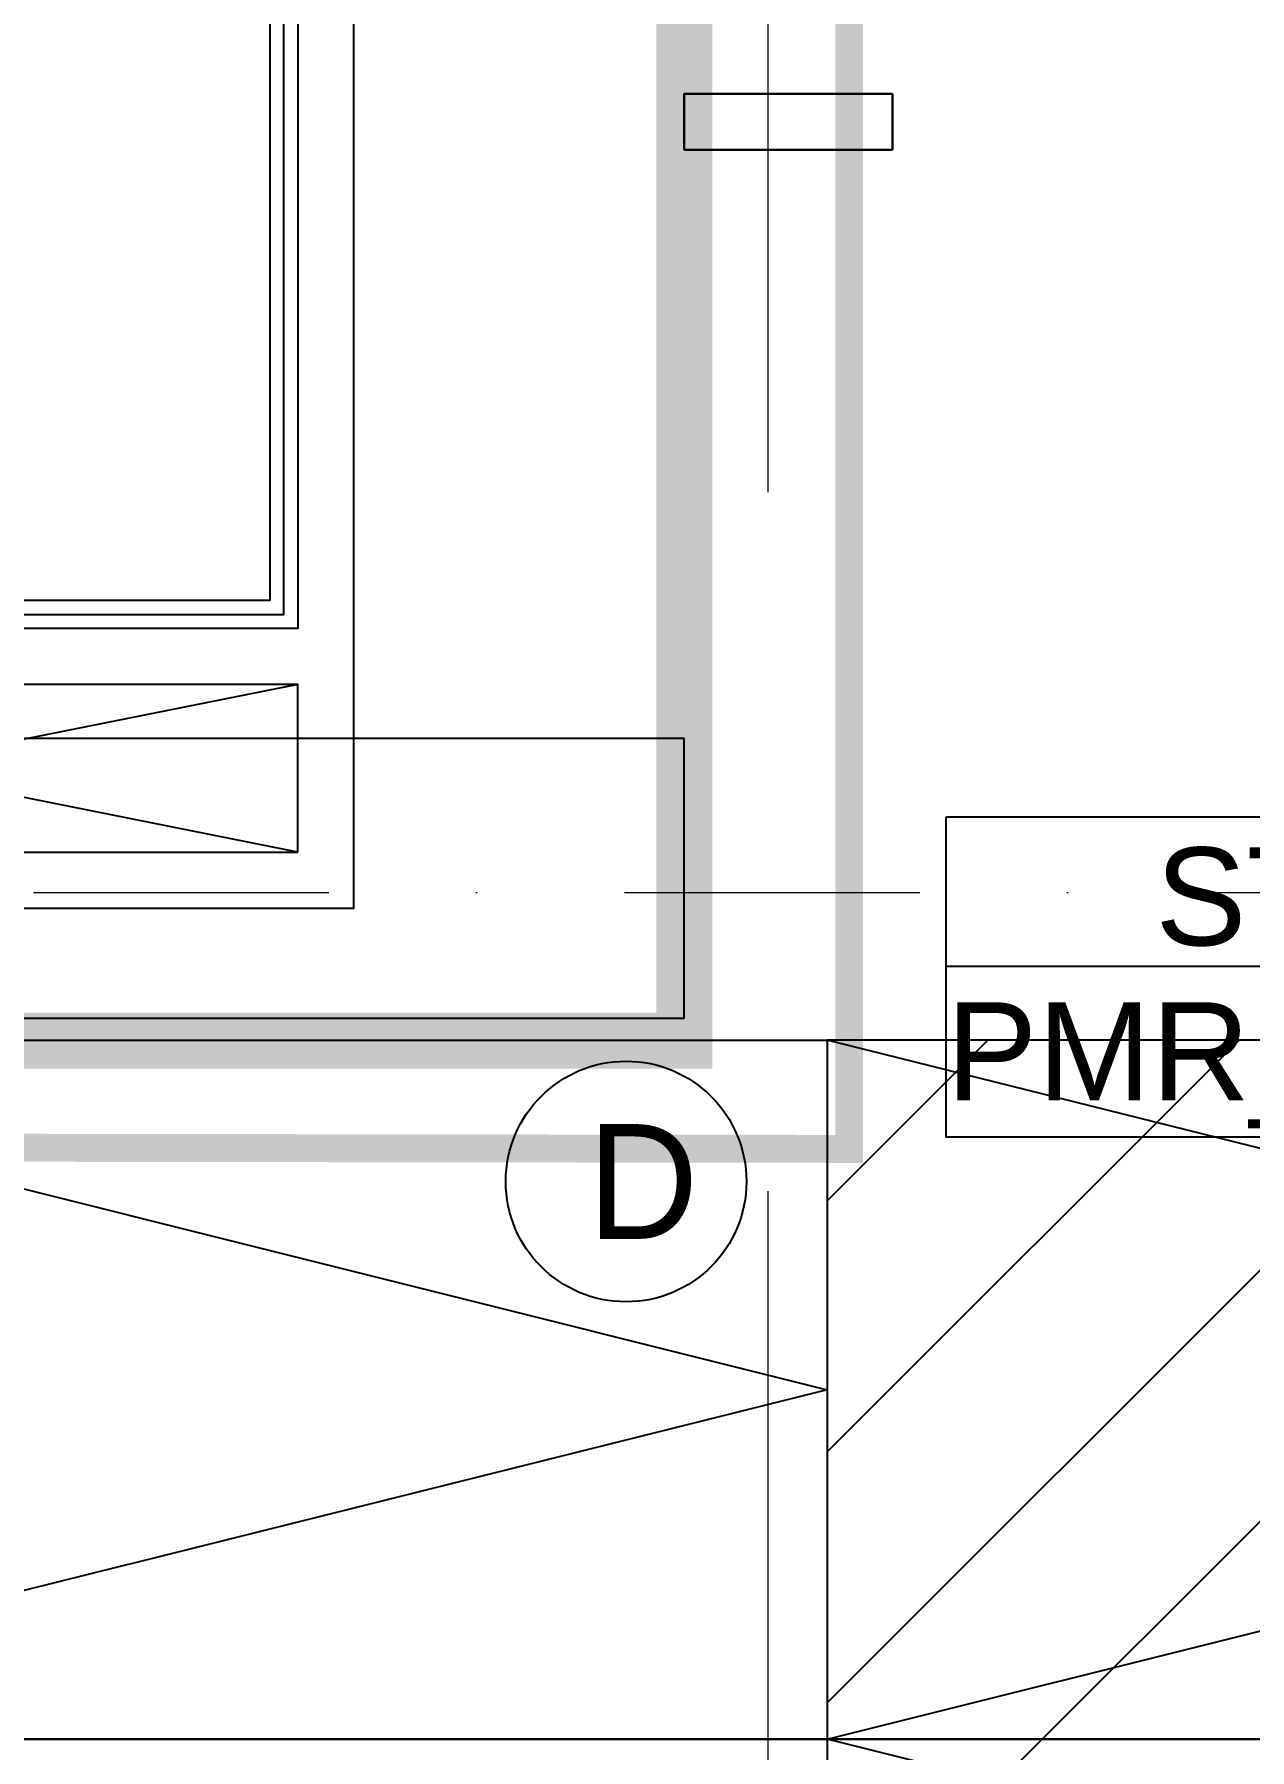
# Model space of a CAD drawing. Header units: millimetres. Extents: x 2509692 to 6766201, y 361130 to 898117.
# Drawn here: x 2629352 to 2633698, y 809327 to 815462 of the extents above; entities that cross this region are included whole.
import ezdxf

# ---------------------------------------------------------------- set-up
doc = ezdxf.new("R2010")
doc.units = ezdxf.units.MM
doc.header["$LTSCALE"] = 100
for name, pattern in [('DASHDOT', [1, 0.5, -0.25, 0, -0.25]), ('HIDDEN', [0.375, 0.25, -0.125]), ('PAMIR A_GROUND FLOOR GRID$0$( Dashed )', [0.75, 0.5, -0.25]), ('PAMIR A_GROUND FLOOR GRID$0$ACAD_ISO05W100', [33, 24, -3, 0, -3, 0, -3]), ('PAMIR A_GROUND FLOOR GRID$0$CMP LANDSUBDIVISION$0$ACAD_ISO12W100', [21, 12, -3, 0, -3, 0, -3]), ('PAMIR A_GROUND FLOOR GRID$0$DGN Style 4', [21.13840796741298, 10.56260235723322, -5.281301178616609, 0.01320325294654152, -5.281301178616609])]:
    doc.linetypes.add(name, pattern=pattern)
doc.layers.get('0').update_dxf_attribs({"color": 8})
for name, color, linetype in [('4 WHEELER', 8, 'Continuous'), ('4 wheeler jockey', 8, 'Continuous'), ('4 WHEELER-RefEdit0', 8, 'Continuous'), ('A-PARKING STACH-2', 8, 'Continuous'), ('A_Cross Reference', 8, 'Continuous'), ('A_CUTOUT', 8, 'Continuous'), ('A_PARKING TEXT', 8, 'Continuous'), ('A_STAIRCASE DIM', 8, 'Continuous'), ('A_STAIRCASE RAILING', 8, 'Continuous'), ('A_STAIRCASE WALL', 8, 'Continuous'), ('A_wall', 8, 'Continuous'), ('DOUBLE  STACK', 8, 'Continuous'), ('DRIVEWAY', 8, 'HIDDEN'), ('GLASS EDGE', 8, 'Continuous'), ('PAMIR A_GROUND FLOOR GRID$0$CMP LANDSUBDIVISION$0$MP-PROP-ASSET LINE', 8, 'PAMIR A_GROUND FLOOR GRID$0$CMP LANDSUBDIVISION$0$ACAD_ISO12W100')]:
    doc.layers.add(name, color=color, linetype=linetype)
for name, color, linetype, lineweight in [('A-WALL', 8, 'Continuous', 30), ('AC-ZONING LINE', 8, 'Continuous', 15), ('CLOUD REFERNCE', 8, 'Continuous', 0), ('HACTH', 8, 'Continuous', 5), ('PAMIR A_GROUND FLOOR GRID$0$A_GRID 8.4 x 8.4 MT.', 8, 'PAMIR A_GROUND FLOOR GRID$0$DGN Style 4', 0), ('PAMIR A_GROUND FLOOR GRID$0$CMP LANDSUBDIVISION$0$MP-BASEMENT LIN', 8, 'PAMIR A_GROUND FLOOR GRID$0$ACAD_ISO05W100', 20)]:
    doc.layers.add(name, color=color, linetype=linetype, lineweight=lineweight)
doc.styles.get("Standard").update_dxf_attribs({"font": 'arial.ttf'})
doc.styles.add('X-REF_HVAC_Basement 02$0$X-REF_HVAC_Basement 02$0$acdim', font='romans.shx', dxfattribs={"height": 150})
pattern_1 = [(0, (-3035710.225486687, -862793.3745637138), (0, 6.985), [5.08, -1.905]), (90, (-3035710.225486687, -862793.3745637138), (-6.985, 4.277078946022131e-16), [5.08, -1.905])]

# ---------------------------------------------------------------- blocks, each defined once
blk = doc.blocks.new('CAR PARKING 2500X5000')
at = {"layer": '4 WHEELER-RefEdit0', "linetype": 'ByBlock', "lineweight": -2, "ltscale": 0.5}
blk.add_lwpolyline([(-2500, 0), (0, 0), (0, -5000), (-2500, -5000)], close=True, dxfattribs=at)
blk.add_lwpolyline([(-2500, -5000), (-1250, 0), (0, -5000)], dxfattribs=at)
blk = doc.blocks.new('qdfesw')
at = {"layer": '4 wheeler jockey', "linetype": 'ByBlock', "lineweight": -2, "ltscale": 0.5}
blk.add_lwpolyline([(2705605.741643774, 1306841.816086759), (2708105.741643774, 1306841.816086759), (2708105.741643774, 1311841.816086759), (2705605.741643774, 1311841.816086759)], close=True, dxfattribs=at)
blk.add_lwpolyline([(2705605.741643774, 1311841.816086759), (2706855.741643774, 1306841.816086759), (2708105.741643774, 1311841.816086759)], dxfattribs=at)
blk = doc.blocks.new('JOCKEY PARK')
at = {"layer": 'A_STAIRCASE DIM', "transparency": 33554687}
h = blk.add_hatch(dxfattribs=at)
h.set_pattern_fill('ANSI31', color=8, scale=200)
h.set_pattern_definition([(45, (1000500, -500.0000000006985), (-449.0128060534577, 449.0128060534577), [])])
h.paths.add_polyline_path([(3526744.624598415, 803042.2714711746), (3531887.945690626, 803042.2714711746), (3531887.945690626, 787064.7162742729), (3526744.624598415, 787064.7162742729)])
h.paths.add_polyline_path([(3526887.945690625, 786164.7162742775), (3531887.945690624, 786164.7162742775), (3531887.945690624, 776164.7162742785), (3526887.945690625, 776164.7162742785)])
h.paths.add_polyline_path([(3526887.945690625, 775164.7162742787), (3531883.303290753, 775164.7162742787), (3531883.303290753, 755864.7162742671), (3526887.945690625, 755864.7162742671)])
h.paths.add_polyline_path([(3526887.945690625, 741564.7162742205), (3531887.945690624, 741564.7162742205), (3531887.945690624, 730664.7162742263), (3526887.945690625, 730664.7162742263)])
h.paths.add_polyline_path([(3526887.945690624, 724764.7162742319), (3531887.945690624, 724764.7162742319), (3531887.945690624, 702964.7162742086), (3526887.945690624, 702964.7162742086)])
h.paths.add_polyline_path([(3526887.945690624, 697064.7162742147), (3531887.945690625, 697064.7162742147), (3531887.945690625, 692064.7162742144), (3526887.945690624, 692064.7162742144)])
h.paths.add_polyline_path([(3565487.945690625, 766764.7162742519), (3570487.945690627, 766764.7162742519), (3570487.945690627, 759264.7162742519), (3565487.945690625, 759264.7162742519)])
h.paths.add_polyline_path([(3594210.598188084, 766764.7162742519), (3599210.59818808, 766764.7162742519), (3599210.59818808, 759264.7162742519), (3594210.598188084, 759264.7162742519)])
h.paths.add_polyline_path([(3632687.945690609, 811364.7162742554), (3637687.945690612, 811364.7162742554), (3637687.945690612, 750864.7162742501), (3632687.945690609, 750864.7162742501)])
h.paths.add_polyline_path([(3603737.945690569, 707470.0935851617), (3619637.945690499, 707470.0935851617), (3619637.945690499, 702470.0935851652), (3603737.945690569, 702470.0935851652)])
h.paths.add_polyline_path([(3632687.945690668, 739064.7162742603), (3637687.945690646, 739064.7162742603), (3637687.945690646, 700464.7162741905), (3632687.945690668, 700464.7162741905)])
h.paths.add_polyline_path([(3578660.225599817, 799643.3683582508), (3586160.225599819, 799643.3683582508), (3586160.225599819, 794643.3745310208), (3578660.225599817, 794643.3745310208)])
h.paths.add_polyline_path([(3565259.982096897, 803043.3745257235), (3570259.982096897, 803043.3745257235), (3570259.982096897, 795543.3745257235), (3565259.982096897, 795543.3745257235)])
h.paths.add_polyline_path([(3615887.94569052, 820664.7162741586), (3615887.94569052, 821074.6907312782)])
h.paths.add_polyline_path([(3561860.225486767, 863093.3745634193), (3577760.225486816, 863093.3745634193), (3577760.225486816, 858093.3745634237), (3561860.225486767, 858093.3745634237)])
h.paths.add_polyline_path([(3589560.225486779, 863093.3745634193), (3594560.225486779, 863093.3745634193), (3594560.225486779, 858093.3745634237), (3589560.225486779, 858093.3745634237)])
h.paths.add_polyline_path([(3595460.225486774, 863093.3745634202), (3602960.225486774, 863093.3745634202), (3602960.225486774, 858093.3745634193), (3595460.225486774, 858093.3745634193)])
h.paths.add_polyline_path([(3620537.945690517, 863093.3745634193), (3636437.945690566, 863093.3745634193), (3636437.945690566, 858093.3745631974), (3620537.945690517, 858093.3745631974)])
at = {"layer": '4 wheeler jockey', "rotation": 90}
for p in [(4944529.761777369, -1896741.025369519), (4944529.761777369, -1899241.025369519)]:
    blk.add_blockref('qdfesw', p, dxfattribs=at)
blk = doc.blocks.new('STAIRCASE TAG ATTRIBUTE')
at = {"layer": 'A_Cross Reference'}
blk.add_line((5351251.751661584, 576356.9720895314), (5354828.752811249, 576356.9720895314), dxfattribs=at)
blk.add_lwpolyline([(5351251.751661584, 576890.820518858), (5354828.752811249, 576890.8205188565), (5354828.752811249, 575745.8776312689), (5351251.751661584, 575745.8776312697)], close=True, dxfattribs=at)
at = {"layer": 'A_wall'}
for tag, p in [('ST-', (5352379.220920124, 576431.8248952054)), ('PMR_A-AR-', (5351307.849831125, 575877.9538174499))]:
    blk.add_attdef(tag, p, '', height=350, dxfattribs=at)
blk = doc.blocks.new('staicases')
at = {"layer": 'CLOUD REFERNCE', "linetype": 'DASHDOT', "ltscale": 10, "const_width": 100}
blk.add_lwpolyline([(5700861.281545322, 537759.1972454579), (5707833.421958897, 537759.1972454581), (5707833.421958897, 527761.4792009402), (5700861.281545322, 527770.7978907932)], close=True, dxfattribs=at)
at = {"layer": 'A_wall'}
ref = blk.add_blockref('STAIRCASE TAG ATTRIBUTE', (356928.6278029485, -47942.33468574542), dxfattribs=at)
ref.add_attrib('PMR_A-AR-', 'PMR_A-AR-504', (5708180.379464532, 527935.6191317044), dxfattribs={"height": 350})
ref.add_attrib('ST-', 'ST-04', (5708928.107275988, 528489.49020946), dxfattribs={"height": 350})
blk = doc.blocks.new('PAMIR A_GROUND FLOOR GRID$0$ASSET LINE')
at = {"layer": 'PAMIR A_GROUND FLOOR GRID$0$CMP LANDSUBDIVISION$0$MP-BASEMENT LIN', "color": 3, "linetype": 'PAMIR A_GROUND FLOOR GRID$0$( Dashed )', "ltscale": 100, "flags": 128}
blk.add_lwpolyline([(5607412.013435246, 414057.5662525545), (5607412.013435246, 582057.566252529), (5707543.215212617, 582057.5662521032), (5707543.215213507, 414057.5662525545)], close=True, dxfattribs=at)
blk = doc.blocks.new('PAMIR A_GROUND FLOOR GRID')
at = {"layer": 'PAMIR A_GROUND FLOOR GRID$0$A_GRID 8.4 x 8.4 MT.'}
blk.add_line((2515201.751737298, 812393.3745637487), (2648618.699235708, 812393.3745637487), dxfattribs=at)
blk = doc.blocks.new('A$C5d815a77')
at = {"layer": 'PAMIR A_GROUND FLOOR GRID$0$A_GRID 8.4 x 8.4 MT.'}
blk.add_blockref('PAMIR A_GROUND FLOOR GRID', (0, 0), dxfattribs=at)
blk = doc.blocks.new('A$C4AB47483')
at = {"layer": 'A_CUTOUT', "ltscale": 600}
for p, q in [((10583.73689722596, -8650.00006580865), (7583.736897225957, -8050.000065809116)), ((10583.73689722596, -8050.00006580865), (7583.736897225957, -8650.00006580865))]:
    blk.add_line(p, q, dxfattribs=at)
at = {"layer": 'A_STAIRCASE RAILING'}
for points in [[(6433.736918759998, -7849.999845367391), (6433.736918759998, -7800.00006580865), (10533.73689722456, -7800.000065810513), (10533.73689722689, 199.9999341927469), (5233.736897225492, 199.9999341890216), (5233.736886459868, -5700.00004427461), (5183.736907992978, -5700.00004427461)], [(5183.736907992978, -5750.00004427461), (5283.736886459868, -5750.00004427461), (5283.736897225492, 149.9999341894872), (10483.73689722689, 149.9999341922812), (10483.73689722456, -7750.000065810513), (6383.736918759998, -7750.00006580865), (6383.736918759998, -7849.999845367391)]]:
    blk.add_lwpolyline(points, dxfattribs=at)
at = {"layer": 'A_STAIRCASE WALL'}
blk.add_lwpolyline([(2083.736886162776, -7849.999958138564), (2083.736886162776, -8850.00006580865), (10783.73689722596, -8850.00006580865), (10783.73689722596, 449.9999341913499), (5183.736897225957, 449.9999341913499), (5183.736897225957, 249.9999341913499), (10583.73689722596, 249.9999341913499), (10583.73689722596, -7850.00006580865), (5183.736836325843, -7850.000065809116), (5183.736836325843, -7749.999915721826), (4983.736972942483, -7749.999915721826), (4983.736864577513, -8050.000065810047), (5283.745961457491, -8050.100494714919), (5283.745961457491, -8650.100193237886), (4083.736779470462, -8649.999459825689), (4083.736779470462, -7849.999958138564), (2083.736886162776, -7849.999958138564)], dxfattribs=at)
blk.add_lwpolyline([(10583.73689722596, -8650.00006580865), (10583.73689722596, -8050.00006580865), (7583.736897225957, -8050.000065809116), (7583.736897225957, -8650.00006580865)], close=True, dxfattribs=at)
blk = doc.blocks.new('A$C29A2079D')
at = {"layer": 'HACTH', "true_color": 0xf7f2ee, "transparency": 33554602}
h = blk.add_hatch(dxfattribs=at)
h.set_pattern_fill('ANGLE')
h.set_pattern_definition(pattern_1)
edge = h.paths.add_edge_path()
edge.add_line((74677.72020384343, -8850.000032823416), (75150.74474390224, -8850.000032823416))
edge.add_line((75150.74474390224, -8850.000032823416), (75150.74463092862, 5800.00245494023))
edge.add_line((75150.74463092862, 5800.00245494023), (101365.6008811453, 5800.002042986569))
edge.add_arc((101365.6008890024, 6300.002042986569), 500.0000000000001, 269.9999990996423, 360)
edge.add_line((101865.6008890024, 6300.002042986569), (101865.6008890024, 10999.99880294409))
edge.add_arc((101365.6008890024, 10999.99880294409), 499.9999999998837, 0, 89.99999927680037)
edge.add_line((101365.6008953135, 11499.99880294397), (17750.00040749973, 11499.99985832325))
edge.add_arc((17750.00040118862, 10999.99985832314), 500.0000000001049, 89.99999927680037, 179.9999991683311)
edge.add_line((17250.00040118862, 10999.99986558082), (17250.00011305977, -8850.000032826909))
edge.add_line((17250.00011305977, -8850.000032826909), (14227.72200945206, -8849.989119280945))
edge.add_arc((14227.72020393563, -9349.989119277801), 500.0000000001021, 89.99979310305795, 180)
edge.add_line((13727.72020393563, -9349.989119277801), (13727.7202039361, -15850.00003282109))
edge.add_arc((14227.7202039361, -15850.00003282109), 500.0000000000155, 180, 270)
edge.add_line((14227.7202039361, -16350.00003282109), (17477.72016625665, -16350.0000328212))
edge.add_line((17477.72016625665, -16350.0000328212), (17477.72024096688, -50928.65994611883))
edge.add_line((17477.72024096688, -50928.65994611883), (7977.720203938894, -50928.65994611999))
edge.add_arc((7977.720203938894, -50428.65994611999), 500.0000000000244, 180, 270, ccw=False)
edge.add_line((7477.720203938894, -50428.65994611999), (7477.720203937963, -42324.77172258543))
edge.add_arc((6977.720203937963, -42324.77172258543), 500.000000000027, 0, 90.00029840904385)
edge.add_line((6977.717599827796, -41824.77172259218), (3585.919680373278, -41824.78938782297))
edge.add_arc((3585.922284484375, -42324.78938781621), 499.9999999999605, 90.00029840915056, 180.0016768393758)
edge.add_line((3085.922284698579, -42324.80402100028), (3086.417647515424, -59250.81322039932))
edge.add_line((3086.417647515424, -59250.81322039932), (1174.843635680154, -59251.2285981098))
edge.add_arc((1174.952283946797, -59751.22858630528), 499.9999999999362, 90.01245017435812, 179.9888473949658)
edge.add_line((674.9522934188135, -59751.13126146689), (666.5283366511576, -103028.6581141829))
edge.add_spline(control_points=[(666.5283366618678, -103028.6581142592), (702.2118632229976, -103334.0928661168), (770.3263402353041, -103917.1217982032), (1633.273577268701, -104788.0659779258), (2900.975547151174, -104985.6463381122), (3057.553887617774, -105752.7602435471), (3087.727095316164, -105900.5858439967)], knot_values=[0, 0, 0, 0, 894.9239040212971, 1708.274925780144, 3539.028112087257, 3976.033278924955, 3976.033278924955, 3976.033278924955, 3976.033278924955], degree=3, periodic=0)
edge.add_line((3087.727095316164, -105900.5858439966), (3084.304351131432, -120205.425934782))
edge.add_spline(control_points=[(3084.389380979817, -119850.0565798513), (3085.288252723403, -120024.7909482011), (3089.733723946381, -120888.9594033558), (1674.314896147233, -121331.1940659072), (753.2731861006469, -122298.7213929507), (700.6456142677926, -122943.3042449391), (677.3476155218668, -123228.658289486)], knot_values=[0, 0, 0, 0, 503.0303896076502, 2487.793321878633, 3539.31911400292, 4374.600504337376, 4374.600504337376, 4374.600504337376, 4374.600504337376], degree=3, periodic=0)
edge.add_line((677.3476155218668, -123228.658289486), (677.3476155218668, -170200.000000341))
edge.add_arc((1177.347615521867, -170200.000000341), 500, 180, 270)
edge.add_line((1177.347615521867, -170700.000000341), (7477.720203947276, -170700.000000341))
edge.add_line((7477.720203947276, -170700.000000341), (90977.72048801882, -170700.000000341))
edge.add_arc((90977.72048801882, -170200.000000341), 500.0000000000068, 270, 360.0004346159025)
edge.add_line((91477.72048800439, -170199.9962076017), (91477.34761556378, -121043.9115923548))
edge.add_line((91477.34761556378, -121043.9115923548), (84677.347615493, -121043.9115923548))
edge.add_line((84677.347615493, -121043.9115923548), (84677.34761549206, -137449.9973115951))
edge.add_line((84677.34761549206, -137449.9973115951), (74677.72020390863, -137449.9973115951))
edge.add_line((74677.72020390863, -137449.9973115951), (74677.72020390816, -111849.9967855532))
edge.add_arc((75177.72020390816, -111849.9967855532), 499.9999999999969, 90, 180, ccw=False)
edge.add_line((75177.72020390816, -111349.9967855532), (91477.7202039212, -111349.9967855533))
edge.add_line((91477.7202039212, -111349.9967855533), (91477.34761548741, -50849.99999988254))
edge.add_line((91477.34761548741, -50849.99999988254), (75177.72020384343, -50849.99999988254))
edge.add_arc((75177.72020384343, -50349.99999988254), 500, 180, 270, ccw=False)
edge.add_line((74677.72020384343, -50349.99999988254), (74677.72020384343, -8850.000032823416))
h.paths.add_polyline_path([(24750.90507499827, -22799.70378281234, -0.4142128488165438), (25250.90507499687, -22299.70500092988), (67150.00011317804, -22299.70500092988, -0.4142135623730951), (67650.00011317804, -22799.70500092988), (67650.00011317804, -50849.99748587282), (24750.83673788933, -50849.99748587282)], flags=16)
h.paths.add_polyline_path([(16977.72070462955, -58350.00168948586, -0.4142142934570974), (17477.72070462815, -58850.002937524), (17477.60962925339, -103349.9972341546, -0.4142128066417197), (16977.60967133101, -103849.9959861165), (7977.720245304983, -103849.9967434827, -0.4142135869408332), (7477.720203228761, -103349.9967436193), (7477.720191065688, -58850.00168962253, -0.414213562453151), (7977.720191065688, -58350.00168948586)], flags=16)
h.paths.add_polyline_path([(24549.7595276935, -57647.90421519824), (67377.7202424691, -57647.90751718637, -0.4142135397913503), (67877.7202039198, -58147.90751718637), (67877.7202039198, -67649.99639754207), (51077.34761551162, -67649.99639754207), (51077.34761551302, -95449.9967855924), (41077.34761551488, -95449.99678559275), (41077.34761551116, -67649.9967855463), (24049.75278779818, -67649.9967855463), (24049.7594891442, -58147.90386257367, -0.4142133783920631)], flags=16)
h.paths.add_polyline_path([(24277.74044461269, -75149.99678556959), (34277.72020393889, -75149.99678556959), (34277.72020393983, -100849.9951631698), (57877.35476019466, -100849.9886023923), (57877.34761551069, -75149.99520528992), (67877.7202039198, -75149.99520528968), (67877.7202039198, -103849.9951283979, -0.4142135623730951), (65877.7202039198, -105849.9951283979), (26277.72152255056, -105849.9951283979, -0.4142137554791802), (24277.72152255103, -103849.9938097872)], flags=16)
h.paths.add_polyline_path([(24750.50602031359, -17250.00168242492), (24750.74474411504, -16349.99678558123), (25177.69469711743, -16349.99832731171), (25177.72177987266, -8849.996718808892), (24750.69172938028, -8849.996785395662), (24750.74463101709, 5800.003246951848), (67650.00000001816, 5800.002572810859), (67650.00000001816, -17250.0016882451)], flags=16)
h.paths.add_polyline_path([(74677.34984666249, -58849.9967341458, -0.4142135623730955), (75177.34984666249, -58349.9967341458), (84677.347615493, -58349.9967341458), (84677.72020391002, -103849.9950761143), (75177.34984666388, -103849.9950761143, -0.4142135623730913), (74677.34984666388, -103349.9950761143)], flags=16)
h.paths.add_polyline_path([(17477.34761546599, -111849.9991935348), (17477.34761546692, -164728.6582895006, -0.4142135623731482), (16977.34761546692, -165228.6582895006), (7977.347615476698, -165228.6582894996, -0.4142135623735518), (7477.347615476698, -164728.6582894988), (7477.347615566105, -111350.000032794), (16977.34757129429, -111349.9991935348, -0.4142135882481751)], flags=16)
h.paths.add_polyline_path([(67877.7202039198, -111349.9984422437), (67877.7202039198, -119828.6582894552), (67650.00011306442, -119828.6582894552), (67650.00011282042, -139400.2943024131, -0.414213562369446), (67150.00011282042, -139900.2943024068), (25250.74474398885, -139900.2943024068, -0.4142135623730312), (24750.74474398885, -139400.294302407), (24750.7447439828, -111349.9984422437)], flags=16)
h.paths.add_polyline_path([(84450.07187582925, -144949.9980063264), (84450.00191825395, -164323.2827840692, -0.4142125047263422), (83950.00191825721, -164823.2809785525), (67527.72020386625, -164823.2809785525), (67527.72020386625, -164549.9532391649), (41474.24694886571, -164549.9532391649), (41474.24694886571, -164978.6600939317), (24627.34761553397, -164978.6600939317), (24627.7202039496, -153349.9999998847), (25177.72294928925, -153349.9999998847), (25177.72177981399, -145849.9967190226), (24750.74075117288, -145849.9967856017), (24750.74400109891, -144949.9979980789)], flags=16)
blk = doc.blocks.new('frfrfr')
at = {"layer": 'A-PARKING STACH-2'}
blk.add_circle((0, 0), 314.214271682249, dxfattribs=at)
at = {"layer": 'A_PARKING TEXT', "insert": (-100.8652744707651, 150.1431905343197), "char_height": 300, "width": 4300.793435850663, "attachment_point": 1, "style": 'X-REF_HVAC_Basement 02$0$X-REF_HVAC_Basement 02$0$acdim'}
blk.add_mtext('{\\fcentury gothic|b0|i0|c0|p34;D}', dxfattribs=at)
blk = doc.blocks.new('A$C555C795E')
at = {"layer": 'A-PARKING STACH-2', "color": 3, "xscale": 1.369400645261373, "yscale": 1.369400645261373, "zscale": 1.369400645261373}
blk.add_blockref('frfrfr', (95757.81376505317, -51434.11398153822), dxfattribs=at)
blk = doc.blocks.new('A$C72A00BA6')
at = {"layer": 'HACTH', "true_color": 0xf7f2ee, "transparency": 33554602}
h = blk.add_hatch(dxfattribs=at)
h.set_pattern_fill('ANGLE')
h.set_pattern_definition(pattern_1)
edge = h.paths.add_edge_path()
edge.add_line((74677.72020384343, -8850.000032823416), (75150.74474390224, -8850.000032823416))
edge.add_line((75150.74474390224, -8850.000032823416), (75150.74463092862, 5800.00245494023))
edge.add_line((75150.74463092862, 5800.00245494023), (101365.6008811453, 5800.002042986569))
edge.add_arc((101365.6008890024, 6300.002042986569), 500.0000000000001, 269.9999990996423, 360)
edge.add_line((101865.6008890024, 6300.002042986569), (101865.6008890024, 10999.99880294409))
edge.add_arc((101365.6008890024, 10999.99880294409), 499.9999999998837, 0, 89.99999927680037)
edge.add_line((101365.6008953135, 11499.99880294397), (17750.00040749973, 11499.99985832325))
edge.add_arc((17750.00040118862, 10999.99985832314), 500.0000000001049, 89.99999927680037, 179.9999991683311)
edge.add_line((17250.00040118862, 10999.99986558082), (17250.00011305977, -8850.000032826909))
edge.add_line((17250.00011305977, -8850.000032826909), (14227.72200945206, -8849.989119280945))
edge.add_arc((14227.72020393563, -9349.989119277801), 500.0000000001021, 89.99979310305795, 180)
edge.add_line((13727.72020393563, -9349.989119277801), (13727.7202039361, -15850.00003282109))
edge.add_arc((14227.7202039361, -15850.00003282109), 500.0000000000155, 180, 270)
edge.add_line((14227.7202039361, -16350.00003282109), (17477.72016625665, -16350.0000328212))
edge.add_line((17477.72016625665, -16350.0000328212), (17477.72024096688, -50928.65994611883))
edge.add_line((17477.72024096688, -50928.65994611883), (7977.720203938894, -50928.65994611999))
edge.add_arc((7977.720203938894, -50428.65994611999), 500.0000000000244, 180, 270, ccw=False)
edge.add_line((7477.720203938894, -50428.65994611999), (7477.720203937963, -42324.77172258543))
edge.add_arc((6977.720203937963, -42324.77172258543), 500.000000000027, 0, 90.00029840904385)
edge.add_line((6977.717599827796, -41824.77172259218), (3585.919680373278, -41824.78938782297))
edge.add_arc((3585.922284484375, -42324.78938781621), 499.9999999999605, 90.00029840915056, 180.0016768393758)
edge.add_line((3085.922284698579, -42324.80402100028), (3086.417647515424, -59250.81322039932))
edge.add_line((3086.417647515424, -59250.81322039932), (1174.843635680154, -59251.2285981098))
edge.add_arc((1174.952283946797, -59751.22858630528), 499.9999999999362, 90.01245017435812, 179.9888473949658)
edge.add_line((674.9522934188135, -59751.13126146689), (666.5283366511576, -103028.6581141829))
edge.add_spline(control_points=[(666.5283366618678, -103028.6581142592), (702.2118632229976, -103334.0928661168), (770.3263402353041, -103917.1217982032), (1633.273577268701, -104788.0659779258), (2900.975547151174, -104985.6463381122), (3057.553887617774, -105752.7602435471), (3087.727095316164, -105900.5858439967)], knot_values=[0, 0, 0, 0, 894.9239040212971, 1708.274925780144, 3539.028112087257, 3976.033278924955, 3976.033278924955, 3976.033278924955, 3976.033278924955], degree=3, periodic=0)
edge.add_line((3087.727095316164, -105900.5858439966), (3084.304351131432, -120205.425934782))
edge.add_spline(control_points=[(3084.389380979817, -119850.0565798513), (3085.288252723403, -120024.7909482011), (3089.733723946381, -120888.9594033558), (1674.314896147233, -121331.1940659072), (753.2731861006469, -122298.7213929507), (700.6456142677926, -122943.3042449391), (677.3476155218668, -123228.658289486)], knot_values=[0, 0, 0, 0, 503.0303896076502, 2487.793321878633, 3539.31911400292, 4374.600504337376, 4374.600504337376, 4374.600504337376, 4374.600504337376], degree=3, periodic=0)
edge.add_line((677.3476155218668, -123228.658289486), (677.3476155218668, -170200.000000341))
edge.add_arc((1177.347615521867, -170200.000000341), 500, 180, 270)
edge.add_line((1177.347615521867, -170700.000000341), (7477.720203947276, -170700.000000341))
edge.add_line((7477.720203947276, -170700.000000341), (90977.72048801882, -170700.000000341))
edge.add_arc((90977.72048801882, -170200.000000341), 500.0000000000068, 270, 360.0004346159025)
edge.add_line((91477.72048800439, -170199.9962076017), (91477.34761556378, -121043.9115923548))
edge.add_line((91477.34761556378, -121043.9115923548), (84677.347615493, -121043.9115923548))
edge.add_line((84677.347615493, -121043.9115923548), (84677.34761549206, -137449.9973115951))
edge.add_line((84677.34761549206, -137449.9973115951), (74677.72020390863, -137449.9973115951))
edge.add_line((74677.72020390863, -137449.9973115951), (74677.72020390816, -111849.9967855532))
edge.add_arc((75177.72020390816, -111849.9967855532), 499.9999999999969, 90, 180, ccw=False)
edge.add_line((75177.72020390816, -111349.9967855532), (91477.7202039212, -111349.9967855533))
edge.add_line((91477.7202039212, -111349.9967855533), (91477.34761548741, -50849.99999988254))
edge.add_line((91477.34761548741, -50849.99999988254), (75177.72020384343, -50849.99999988254))
edge.add_arc((75177.72020384343, -50349.99999988254), 500, 180, 270, ccw=False)
edge.add_line((74677.72020384343, -50349.99999988254), (74677.72020384343, -8850.000032823416))
h.paths.add_polyline_path([(24750.90507499827, -22799.70378281234, -0.4142128488165438), (25250.90507499687, -22299.70500092988), (67150.00011317804, -22299.70500092988, -0.4142135623730951), (67650.00011317804, -22799.70500092988), (67650.00011317804, -50849.99748587282), (24750.83673788933, -50849.99748587282)], flags=16)
h.paths.add_polyline_path([(16977.72070462955, -58350.00168948586, -0.4142142934570974), (17477.72070462815, -58850.002937524), (17477.60962925339, -103349.9972341546, -0.4142128066417197), (16977.60967133101, -103849.9959861165), (7977.720245304983, -103849.9967434827, -0.4142135869408332), (7477.720203228761, -103349.9967436193), (7477.720191065688, -58850.00168962253, -0.414213562453151), (7977.720191065688, -58350.00168948586)], flags=16)
h.paths.add_polyline_path([(24549.7595276935, -57647.90421519824), (67377.7202424691, -57647.90751718637, -0.4142135397913503), (67877.7202039198, -58147.90751718637), (67877.7202039198, -67649.99639754207), (51077.34761551162, -67649.99639754207), (51077.34761551302, -95449.9967855924), (41077.34761551488, -95449.99678559275), (41077.34761551116, -67649.9967855463), (24049.75278779818, -67649.9967855463), (24049.7594891442, -58147.90386257367, -0.4142133783920631)], flags=16)
h.paths.add_polyline_path([(24277.74044461269, -75149.99678556959), (34277.72020393889, -75149.99678556959), (34277.72020393983, -100849.9951631698), (57877.35476019466, -100849.9886023923), (57877.34761551069, -75149.99520528992), (67877.7202039198, -75149.99520528968), (67877.7202039198, -103849.9951283979, -0.4142135623730951), (65877.7202039198, -105849.9951283979), (26277.72152255056, -105849.9951283979, -0.4142137554791802), (24277.72152255103, -103849.9938097872)], flags=16)
h.paths.add_polyline_path([(24750.50602031359, -17250.00168242492), (24750.74474411504, -16349.99678558123), (25177.69469711743, -16349.99832731171), (25177.72177987266, -8849.996718808892), (24750.69172938028, -8849.996785395662), (24750.74463101709, 5800.003246951848), (67650.00000001816, 5800.002572810859), (67650.00000001816, -17250.0016882451)], flags=16)
h.paths.add_polyline_path([(74677.34984666249, -58849.9967341458, -0.4142135623730955), (75177.34984666249, -58349.9967341458), (84677.347615493, -58349.9967341458), (84677.72020391002, -103849.9950761143), (75177.34984666388, -103849.9950761143, -0.4142135623730913), (74677.34984666388, -103349.9950761143)], flags=16)
h.paths.add_polyline_path([(17477.34761546599, -111849.9991935348), (17477.34761546692, -164728.6582895006, -0.4142135623731482), (16977.34761546692, -165228.6582895006), (7977.347615476698, -165228.6582894996, -0.4142135623735518), (7477.347615476698, -164728.6582894988), (7477.347615566105, -111350.000032794), (16977.34757129429, -111349.9991935348, -0.4142135882481751)], flags=16)
h.paths.add_polyline_path([(67877.7202039198, -111349.9984422437), (67877.7202039198, -119828.6582894552), (67650.00011306442, -119828.6582894552), (67650.00011282042, -139400.2943024131, -0.414213562369446), (67150.00011282042, -139900.2943024068), (25250.74474398885, -139900.2943024068, -0.4142135623730312), (24750.74474398885, -139400.294302407), (24750.7447439828, -111349.9984422437)], flags=16)
h.paths.add_polyline_path([(84450.07187582925, -144949.9980063264), (84450.00191825395, -164323.2827840692, -0.4142125047263422), (83950.00191825721, -164823.2809785525), (67527.72020386625, -164823.2809785525), (67527.72020386625, -164549.9532391649), (41474.24694886571, -164549.9532391649), (41474.24694886571, -164978.6600939317), (24627.34761553397, -164978.6600939317), (24627.7202039496, -153349.9999998847), (25177.72294928925, -153349.9999998847), (25177.72177981399, -145849.9967190226), (24750.74075117288, -145849.9967856017), (24750.74400109891, -144949.9979980789)], flags=16)
blk = doc.blocks.new('CUTOUTS CEILING')
at = {"layer": 'A_CUTOUT'}
blk.add_lwpolyline([(2398925.598592148, 812943.3661953118), (2398925.598592148, 811943.375522655), (2401675.826499983, 811943.3746297777), (2401675.826499983, 812943.3653024345)], close=True, dxfattribs=at)
blk = doc.blocks.new('FAN ROOMS')
at = {"layer": 'A-WALL'}
blk.add_lwpolyline([(2402420.656485139, 815249.643292209), (2402420.656485139, 815049.643292209), (2401676.061218609, 815049.643292209), (2401676.061218609, 815249.643292209)], close=True, dxfattribs=at)

msp = doc.modelspace()

# ---------------------------------------------------------------- hatches: boundary and pattern name
at = {"transparency": 33554687}
h = msp.add_hatch(color=9, dxfattribs=at)
h.dxf.hatch_style = 1
h.paths.add_polyline_path([(2526244.624598415, 874293.3745635571), (2637575.82637569, 874293.3745635571), (2637575.826375689, 692093.3745633727), (2526244.624598415, 692093.3745633727)], flags=16)
h.paths.add_polyline_path([(2525844.624598415, 874693.3745635571), (2637975.82637569, 874693.3745635571), (2637975.82637569, 691693.3745633727), (2525844.624598415, 691693.3745633727)])

# ---------------------------------------------------------------- linework, layer by layer
at = {"layer": 'A_CUTOUT', "ltscale": 600}
for p, q in [((2630294.3349723, 812537.2783897701), (2627294.3349723, 813137.2783897696)), ((2630294.3349723, 813137.2783897701), (2627294.3349723, 812537.2783897701))]:
    msp.add_line(p, q, dxfattribs=at)
at = {"layer": 'A_STAIRCASE RAILING'}
for points in [[(2626144.334993834, 813337.2786102113), (2626144.334993834, 813387.2783897701), (2630244.334972298, 813387.2783897682), (2630244.334972301, 821387.2783897715), (2624944.334972299, 821387.2783897677), (2624944.334961534, 815487.2784113041), (2624894.334983067, 815487.2784113041)], [(2624894.334983067, 815437.2784113041), (2624994.334961534, 815437.2784113041), (2624994.334972299, 821337.2783897682), (2630194.334972301, 821337.278389771), (2630194.334972298, 813437.2783897682), (2626094.334993834, 813437.2783897701), (2626094.334993834, 813337.2786102113)]]:
    msp.add_lwpolyline(points, dxfattribs=at)
at = {"layer": 'A_STAIRCASE WALL'}
msp.add_lwpolyline([(2621794.334961236, 813337.2784974402), (2621794.334961236, 812337.2783897701), (2630494.3349723, 812337.2783897701), (2630494.3349723, 821637.2783897701), (2624894.3349723, 821637.2783897701), (2624894.3349723, 821437.2783897701), (2630294.3349723, 821437.2783897701), (2630294.3349723, 813337.2783897701), (2624894.3349114, 813337.2783897696), (2624894.3349114, 813437.2785398569), (2624694.335048016, 813437.2785398569), (2624694.334939651, 813137.2783897687), (2624994.344036531, 813137.1779608638), (2624994.344036531, 812537.1782623408), (2623794.334854544, 812537.278995753), (2623794.334854544, 813337.2784974402), (2621794.334961236, 813337.2784974402)], dxfattribs=at)
msp.add_lwpolyline([(2630294.3349723, 812537.2783897701), (2630294.3349723, 813137.2783897701), (2627294.3349723, 813137.2783897696), (2627294.3349723, 812537.2783897701)], close=True, dxfattribs=at)
at = {"layer": 'AC-ZONING LINE', "color": 1, "const_width": 200}
msp.add_lwpolyline([(2637586.320805761, 750664.7179309657), (2637586.320805762, 821647.8388625121), (2633976.444867344, 821638.9879147073), (2633976.444867344, 820880.8672415167), (2631676.944105431, 820889.7181893216), (2631676.944105431, 811862.9575413711), (2622976.935718198, 811862.9577997791), (2622976.952470536, 811868.409703333), (2622976.944094367, 811868.4100423726), (2622974.858288303, 811878.1175014623), (2603650.159094363, 811878.1175014623)], dxfattribs=at)

# ---------------------------------------------------------------- block references
msp.add_blockref('A$C5d815a77', (0, 0))
at = {"layer": '4 WHEELER', "color": 8, "linetype": 'ByBlock', "lineweight": -2, "rotation": 270}
for p in [(2632187.945690609, 809364.7162742552), (2632187.945690609, 806864.7162742552)]:
    msp.add_blockref('CAR PARKING 2500X5000', p, dxfattribs=at)
at = {"layer": 'A-WALL'}
msp.add_blockref('JOCKEY PARK', (-1000500, 500.0000000006985), dxfattribs=at)
at = {"layer": 'A_STAIRCASE DIM'}
msp.add_blockref('A$C4AB47483', (2619710.598075074, 821187.2784555787), dxfattribs=at)
at = {"layer": 'A_wall'}
msp.add_blockref('staicases', (-3075567.388836833, 283714.4665995941), dxfattribs=at)
at = {"layer": 'DOUBLE  STACK', "color": 2}
msp.add_blockref('A$C555C795E', (2535710.598075103, 862793.3762204055), dxfattribs=at)
at = {"layer": 'DRIVEWAY', "color": 2}
msp.add_blockref('A$C29A2079D', (2535710.598075103, 862793.3762204055), dxfattribs=at)
at = {"layer": 'GLASS EDGE'}
msp.add_blockref('A$C72A00BA6', (2535710.598075103, 862793.3762204055), dxfattribs=at)
at = {"layer": 'PAMIR A_GROUND FLOOR GRID$0$CMP LANDSUBDIVISION$0$MP-PROP-ASSET LINE'}
msp.add_blockref('PAMIR A_GROUND FLOOR GRID$0$ASSET LINE', (-3075567.388836832, 283635.8083110025), dxfattribs=at)

# ---------------------------------------------------------------- next in the draw order: block references
at = {"layer": 'A_CUTOUT', "color": 2}
msp.add_blockref('CUTOUTS CEILING', (230000, 0), dxfattribs=at)

# ---------------------------------------------------------------- next in the draw order: block references
at = {"layer": 'A-WALL', "color": 2}
msp.add_blockref('FAN ROOMS', (230000, 0), dxfattribs=at)

doc.saveas('drawing.dxf')
